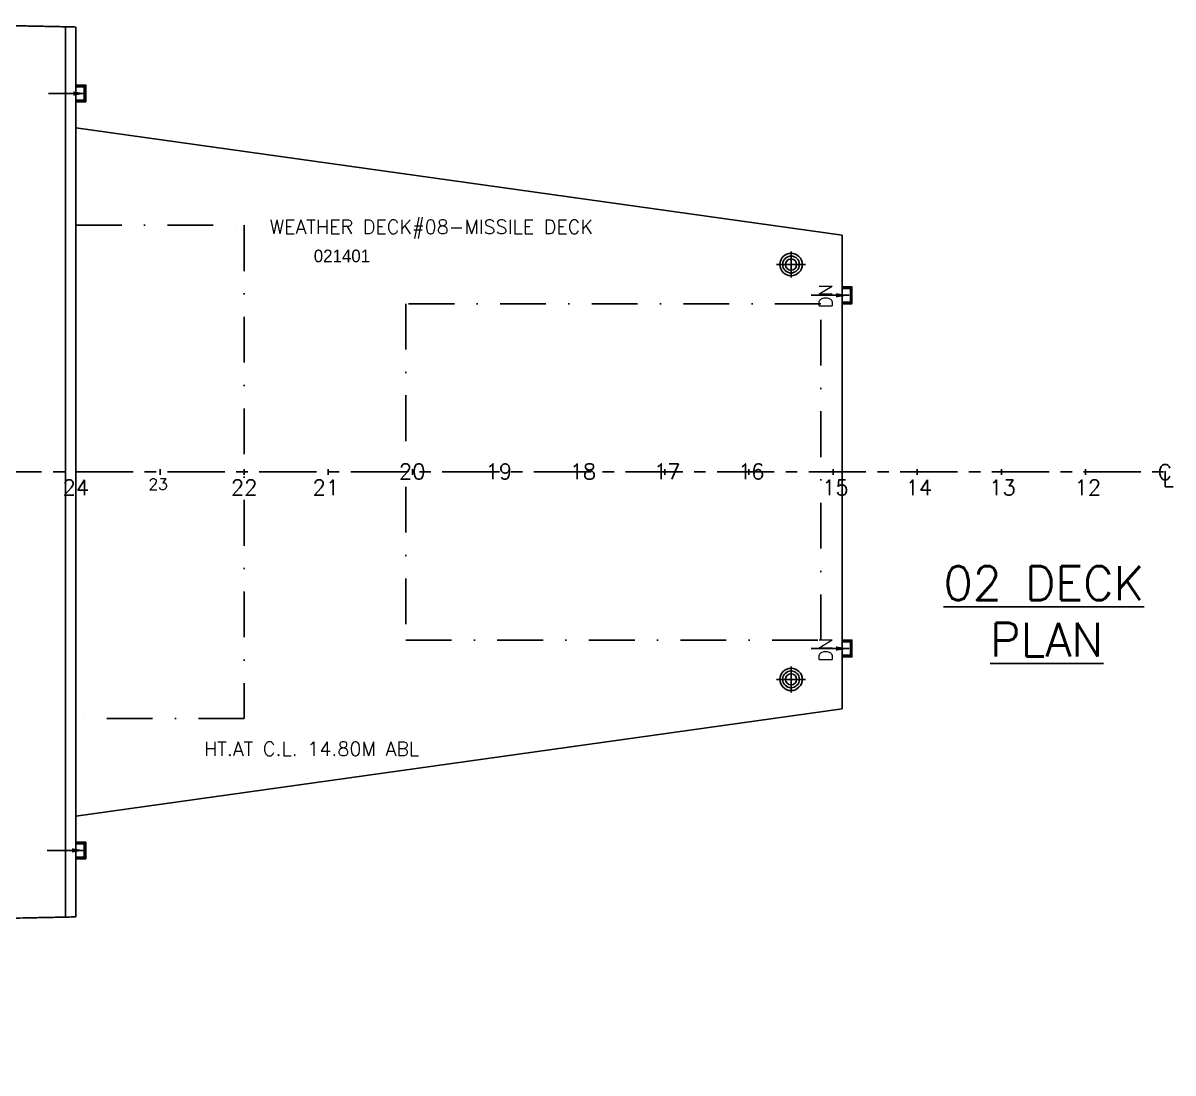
# Model space of a CAD drawing. Header units: inches. Extents: x -439515 to 171412, y -8673 to 415183.
# Drawn here: x 114272 to 131850, y 178219 to 194275 of the extents above; entities that cross this region are included whole.
import ezdxf
from ezdxf.enums import TextEntityAlignment as Align

# ---------------------------------------------------------------- set-up
doc = ezdxf.new("R2010")
doc.units = ezdxf.units.IN
doc.header["$LTSCALE"] = 700
doc.header["$MEASUREMENT"] = 0
for name, pattern in [('CENTER', [2, 1.25, -0.25, 0.25, -0.25]), ('DASHDOTX2', [2, 1, -0.5, 0, -0.5]), ('DOTDASH1', [1600, 1000, -250, 100, -250])]:
    doc.linetypes.add(name, pattern=pattern)
for name, color, linetype in [('00', 7, 'Continuous'), ('01', 7, 'Continuous'), ('COMPT.NOS', 4, 'Continuous'), ('COMPTNAME', 7, 'Continuous'), ('UP-DOWN', 7, 'Continuous')]:
    doc.layers.add(name, color=color, linetype=linetype)
doc.styles.add('ROMANS', font='romans')
doc.styles.add('style1', font='romans.shx', dxfattribs={"height": 250})
doc.dimstyles.get("Standard").update_dxf_attribs({"dimtxt": 150.18, "dimasz": 200.18, "dimexe": 0.8, "dimexo": 0.625, "dimgap": 0.09, "dimtad": 0, "dimtih": 1, "dimtoh": 1, "dimdec": 0, "dimzin": 0, "dimdsep": 46, "dimtxsty": 'Standard', "dimcen": 8.09, "dimclrd": 40, "dimclre": 40, "dimadec": 0, "dimazin": 0, "dimtfac": 1, "dimtdec": 0, "dimtofl": 0, "dimtmove": 0, "dimatfit": 3, "dimfxl": 1, "dimtolj": 1, "dimtzin": 0, "dimarcsym": 0})

# ---------------------------------------------------------------- blocks, each defined once
blk = doc.blocks.new('fghghj')
at = {"color": 3, "linetype": 'Continuous'}
blk.add_lwpolyline([(318315, -37952), (318615, -37952), (318615, -37927), (318315, -37927)], close=True, dxfattribs=at)
at = {"layer": '00', "color": 3}
for points in [[(318345, -38102), (318345, -37952), (318315, -37952), (318315, -38102)], [(318585, -38102), (318585, -37952), (318615, -37952), (318615, -38102)]]:
    blk.add_lwpolyline(points, close=True, dxfattribs=at)
at = {"layer": '01', "color": 4, "linetype": 'ByBlock'}
blk.add_line((318615, -37927), (318615, -37927), dxfattribs=at)
blk.add_line((318615, -37927), (318615, -37927), dxfattribs=at)
blk = doc.blocks.new('stumpmastplam1')
at = {"color": 7, "linetype": 'Continuous'}
for p, q in [((193947, 640308), (193947, 640772)), ((193689, 640540), (194206, 640540))]:
    blk.add_line(p, q, dxfattribs=at)
at = {"layer": '01', "linetype": 'ByBlock'}
for radius in [200, 150, 100]:
    blk.add_circle((193947, 640540), radius, dxfattribs=at)

msp = doc.modelspace()

# ---------------------------------------------------------------- linework, layer by layer
for p, q in [((114919.6, 194217.6), (114919.6, 180614.8)), ((115080.4, 194214.1), (115080.4, 180611.3))]:
    msp.add_line(p, q)
at = {"color": 5, "linetype": 'CENTER'}
msp.add_line((32481.3, 187410.3), (131799.3, 187410.3), dxfattribs=at)
msp.add_line((32481.3, 187410.3), (131799.3, 187410.3), dxfattribs=at)
at = {"color": 7}
for p, q in [((115080.4, 187453.1), (115080.4, 187367.4)), ((115080.4, 187453.1), (115080.4, 187367.4)), ((115080.5, 187453.1), (115080.5, 187367.4)), ((115080.5, 187453.1), (115080.5, 187367.4)), ((116366.5, 187453.1), (116366.5, 187367.4)), ((116366.5, 187453.1), (116366.5, 187367.4)), ((117652.6, 187453.1), (117652.6, 187367.4)), ((118938.6, 187453.1), (118938.6, 187367.4)), ((120224.7, 187453.1), (120224.7, 187367.4)), ((120224.7, 187453.1), (120224.7, 187367.4)), ((124082.9, 187453.1), (124082.9, 187367.4)), ((125368.9, 187453.1), (125368.9, 187367.4)), ((126655, 187453.1), (126655, 187367.4)), ((126655, 187453.1), (126655, 187367.4)), ((126655, 187453.1), (126655, 187367.4)), ((126655, 187453.1), (126655, 187367.4)), ((127941.1, 187453.1), (127941.1, 187367.4)), ((127941.1, 187453.1), (127941.1, 187367.4)), ((129227.1, 187453.1), (129227.1, 187367.4)), ((129227.1, 187453.1), (129227.1, 187367.4)), ((130513.2, 187453.1), (130513.2, 187367.4)), ((130513.2, 187453.1), (130513.2, 187367.4))]:
    msp.add_line(p, q, dxfattribs=at)
at = {"linetype": 'DOTDASH1'}
msp.add_line((115080.4, 180606.4), (115080.4, 187410.3), dxfattribs=at)
at = {"color": 2}
msp.add_line((116366.5, 187453.1), (116366.5, 187367.4), dxfattribs=at)
at = {"linetype": 'DOTDASH1'}
for points in [[(107364.1, 194274.3, -0.0013696), (110288.2, 194272.4, -0.0007583), (111347.3, 194267.2, -0.0010628), (112406.4, 194258.1, -0.0011606), (113465.5, 194244.4, -0.00086), (114273, 194230.6, -0.0004106), (114689.9, 194222.4)], [(107364.1, 180546.2, 0.0013696), (110288.2, 180548.1, 0.0007583), (111347.3, 180553.3, 0.0010628), (112406.4, 180562.4, 0.0011606), (113465.5, 180576.2, 0.00086), (114273, 180590, 0.0004106), (114689.9, 180598.1)]]:
    msp.add_lwpolyline(points, format="xyb", dxfattribs=at)
at = {"color": 1}
msp.add_lwpolyline([(115080.4, 192674.2), (126791, 191030.7), (126791, 183790), (115080.4, 182146.5)], dxfattribs=at)
msp.add_lwpolyline([(105435, 175630.3, 0.0000086), (107364.1, 175628.7, -0.0000275)], format="xyb")
at = {"color": 7, "linetype": 'DASHDOTX2'}
msp.add_lwpolyline([(115080.4, 191182.3), (117652.6, 191182.3), (117652.6, 183638.2), (115080.4, 183638.2)], dxfattribs=at)
msp.add_lwpolyline([(126466.4, 184838.1), (126466.4, 189982.4), (120121.8, 189982.4), (120121.8, 184838.1)], close=True, dxfattribs=at)
at = {"linetype": 'DOTDASH1'}
for centre, start, end in [((109498.6, -59579.3), 88.740052, 88.828222), ((109498.6, 434399.8), 271.171778, 271.259948)]:
    msp.add_arc(centre, 253854.7, start, end, dxfattribs=at)
at = {"layer": '01', "color": 4, "linetype": 'ByBlock'}
msp.add_line((114919.6, 181410.8), (114919.6, 180602.9), dxfattribs=at)

# ---------------------------------------------------------------- block references
at = {"color": 5, "linetype": 'Continuous', "yscale": 0.8573749999999999, "zscale": 0.8573749999999999, "rotation": 270}
for p, xscale in [((147748.1, -79846.3), -0.8573749999999999), ((159459.9, 463155), 0.8573749999999999), ((159459.9, 463155), 0.8573749999999999), ((159459.9, -88334.3), -0.8573749999999999), ((159459.9, -88334.3), -0.8573749999999999), ((147748.1, 454666.6), 0.8573749999999999)]:
    msp.add_blockref('fghghj', p, dxfattribs=dict(at, xscale=xscale))
at = {"layer": '01', "linetype": 'ByBlock', "xscale": 0.8573749999999999, "yscale": 0.8573749999999999, "zscale": 0.8573749999999999}
msp.add_blockref('stumpmastplam1', (-40273.6, -358600.9), dxfattribs=at)
at = {"layer": '01', "linetype": 'ByBlock', "xscale": -0.8573749999999999, "yscale": 0.8573749999999999, "zscale": 0.8573749999999999, "rotation": 180}
msp.add_blockref('stumpmastplam1', (-40273.6, 733421.4), dxfattribs=at)
msp.add_blockref('stumpmastplam1', (-40273.6, 733421.4), dxfattribs=at)

# ---------------------------------------------------------------- texts
at = {"color": 7, "style": 'ROMANS'}
for s, p in [('20', (120221.3, 187299.1)), ('19', (121545.9, 187299.1)), ('18', (122831.9, 187299.1)), ('17', (124118, 187299.1)), ('16', (125404.1, 187299.1)), ('24', (115080.7, 187053.6)), ('24', (115080.7, 187053.6)), ('22', (117652.8, 187053.6)), ('21', (118900.1, 187053.6)), ('15', (126690.1, 187053.6)), ('15', (126690.1, 187053.6)), ('14', (127966.7, 187053.6)), ('14', (127966.7, 187053.6)), ('13', (129243.5, 187053.6)), ('13', (129243.5, 187053.6)), ('12', (130548.3, 187053.6)), ('12', (130548.3, 187053.6))]:
    msp.add_text(s, height=235.78, dxfattribs=at).set_placement(p, align=Align.CENTER)
at = {"style": 'ROMANS'}
for s, p in [('C', (131726, 187289.1)), ('C', (131726, 187289.1)), ('L', (131774.3, 187184.6)), ('L', (131774.3, 187184.6))]:
    msp.add_text(s, height=235.8, dxfattribs=at).set_placement(p, align=Align.CENTER)
at = {"color": 7, "linetype": 'Continuous', "style": 'ROMANS'}
msp.add_text('23', height=171.47, dxfattribs=at).set_placement((116191.2, 187138.4))
at = {"linetype": 'Continuous', "insert": (128344.2, 185967.7), "char_height": 518.225, "width": 3945.422, "attachment_point": 1, "style": 'ROMANS'}
msp.add_mtext('{\\L02 DECK}\\P  {\\LPLAN}', dxfattribs=at)
msp.add_mtext('{\\L02 DECK}\\P  {\\LPLAN}', dxfattribs=at)
at = {"layer": 'COMPT.NOS', "color": 4, "linetype": 'ByBlock', "insert": (118716.8, 190809.9), "char_height": 192.91, "width": 1570.243, "attachment_point": 1}
msp.add_mtext('021401', dxfattribs=at)
at = {"layer": 'COMPTNAME', "color": 7, "style": 'style1'}
for s, p in [('WEATHER DECK#08-MISSILE DECK', (118042.1, 191049.7)), ('HT.AT C.L. 14.80M ABL', (117038.1, 183069.9))]:
    msp.add_text(s, height=214.344, dxfattribs=at).set_placement(p)
at = {"layer": 'UP-DOWN', "color": 7, "style": 'ROMANS'}
for p in [(126641.7, 189915.5), (126641.7, 184506.9), (126641.7, 184506.9)]:
    msp.add_text('DN', height=201.59, rotation=90, dxfattribs=at).set_placement(p)

# ---------------------------------------------------------------- leaders
at = {"color": 3}
for points in [[(126898.7, 190111.2), (126321, 190111.2)], [(126898.7, 190111.2), (126321, 190111.2)], [(126898.7, 184709.5), (126321, 184709.5)], [(126898.7, 184709.5), (126321, 184709.5)]]:
    msp.add_leader(points, dimstyle='Standard', dxfattribs=at)
at = {"layer": '00'}
for points in [[(115240.2, 193197.1), (114662.6, 193197.1)], [(115220.7, 181622.8), (114643.1, 181622.8)]]:
    msp.add_leader(points, dimstyle='Standard', dxfattribs=at)

doc.saveas('drawing.dxf')
